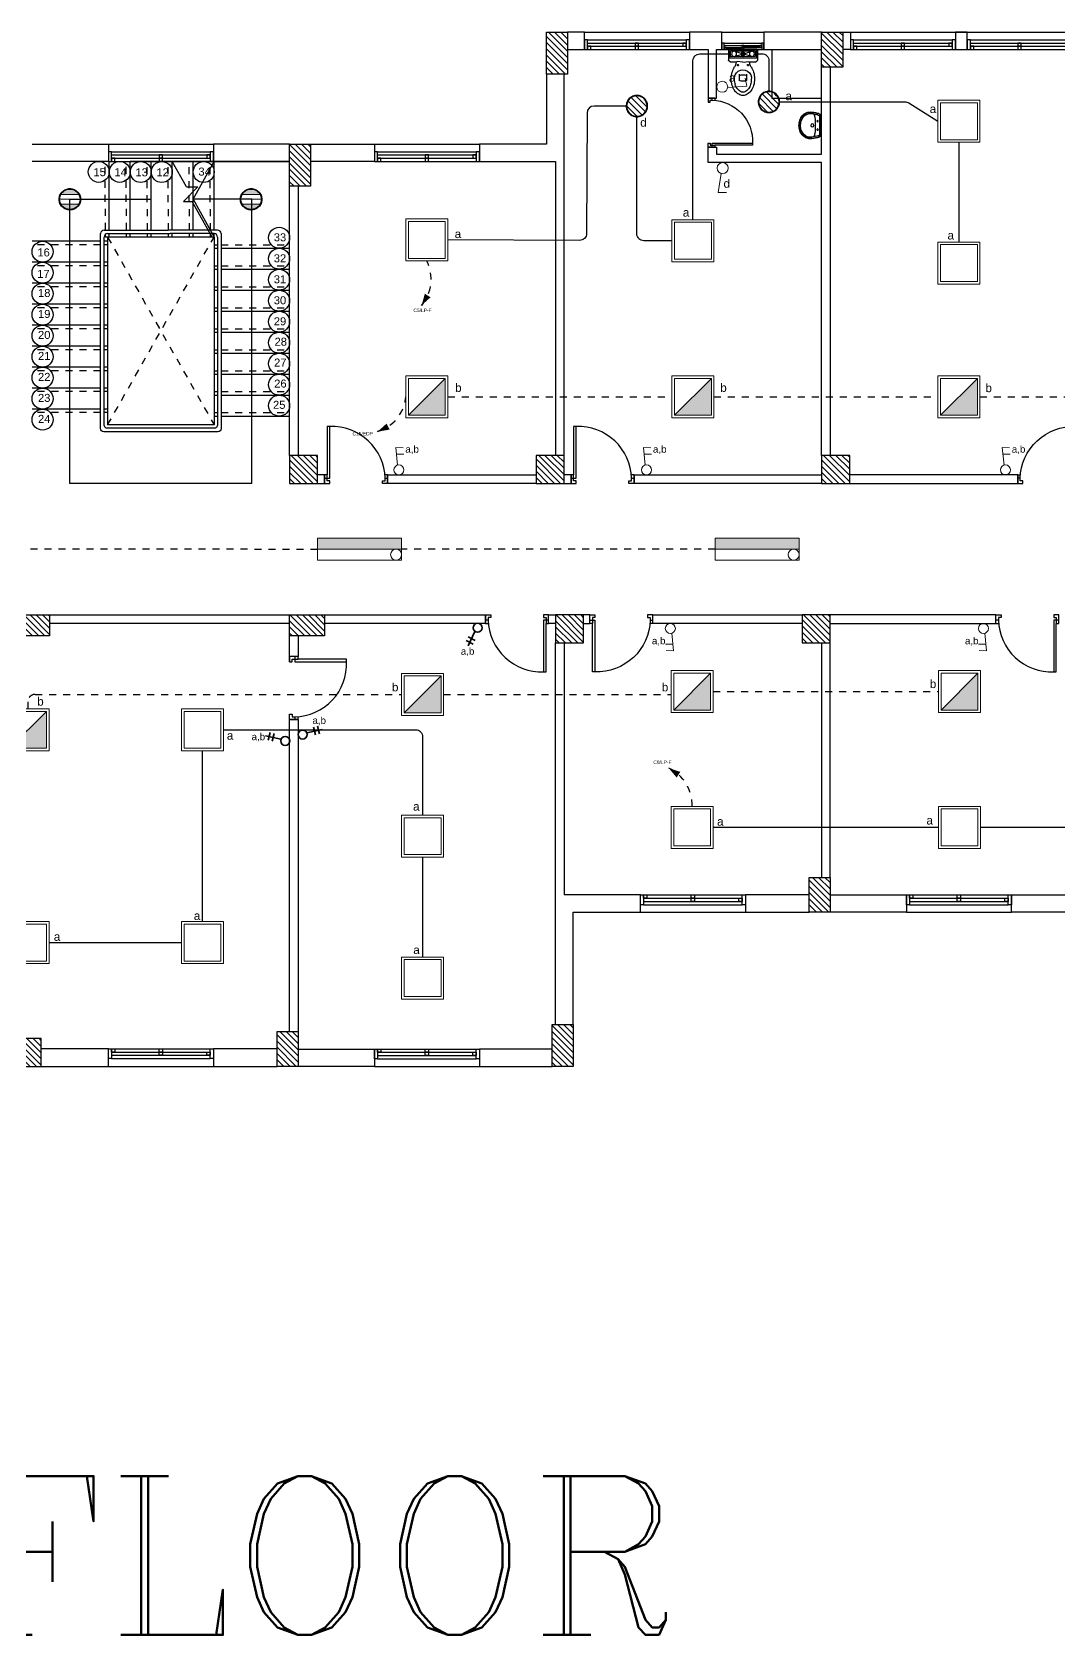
# Model space of a CAD drawing. Header units: metres. Extents: x -15180 to 61, y 475 to 24106.
# Drawn here: x 29 to 43.67, y 474.58 to 497.49 of the extents above; entities that cross this region are included whole.
import ezdxf

# ---------------------------------------------------------------- set-up
doc = ezdxf.new("R2010")
doc.units = ezdxf.units.M
doc.header["$MEASUREMENT"] = 0
for name, pattern in [('$0$DASHED2', [0.375, 0.25, -0.125]), ('A-1ST-STR$0$HIDDEN2', [0.1875, 0.125, -0.0625]), ('A-Typ-STR$0$HIDDEN2', [0.1875, 0.125, -0.0625]), ('ACAD_ISO02W100', [15, 12, -3]), ('DASHED', [0.75, 0.5, -0.25]), ('DASHED2', [0.375, 0.25, -0.125]), ('HIDDEN', [0.375, 0.25, -0.125])]:
    doc.linetypes.add(name, pattern=pattern)
doc.layers.get('0').update_dxf_attribs({"color": 8})
for name, color, linetype, lineweight in [('.', 7, 'Continuous', 9), ('E-TEXT-I', 4, 'Continuous', 30), ('lighting linea', 3, 'DASHED2', 0), ('Lighting W', 2, 'Continuous', 30), ('luminairs', 3, 'Continuous', 9), ('switches', 4, 'Continuous', 9)]:
    doc.layers.add(name, color=color, linetype=linetype, lineweight=lineweight)
for name, color, linetype in [('A-1ST-STR$0$A-ANNO-SYMB', 111, 'Continuous'), ('A-1ST-STR$0$A-FLOR', 111, 'Continuous'), ('A-1ST-STR$0$A-FLOR-OVHD', 120, 'A-1ST-STR$0$HIDDEN2'), ('A-1ST-STR$0$A-FLOR-RISR', 242, 'A-1ST-STR$0$HIDDEN2'), ('A-1ST-STR$0$A-FLOR-STHR', 171, 'Continuous'), ('A-1st-TOI$0$A-FLOR-PFIX', 140, 'Continuous'), ('A-1st-WALL$0$A-DOOR', 151, 'Continuous'), ('A-1st-WALL$0$A-GLAZ', 121, 'Continuous'), ('A-1st-WALL$0$A-WALL', 254, 'Continuous'), ('A-1st-WALL$0$A-WALL-ELEV', 31, 'Continuous'), ('A-COL-FNL$0$A-COLS-CONC', 6, 'Continuous'), ('A-COL-FNL$0$A-HTCH', 80, 'Continuous'), ('A-HTCH', 80, 'Continuous'), ('A-Typ-STR$0$A-ANNO-SYMB', 111, 'Continuous'), ('A-Typ-STR$0$A-FLOR', 111, 'Continuous'), ('A-Typ-STR$0$A-FLOR-OVHD', 120, 'A-Typ-STR$0$HIDDEN2'), ('A-Typ-STR$0$A-FLOR-RISR', 242, 'A-Typ-STR$0$HIDDEN2'), ('A-Typ-STR$0$A-FLOR-STHR', 171, 'Continuous'), ('E-LEADER', 30, 'Continuous'), ('elec AC-EQUIPMENT_(Existing)', 3, 'Continuous'), ('Layer1', 24, 'ACAD_ISO02W100')]:
    doc.layers.add(name, color=color, linetype=linetype)
doc.styles.add('A-1ST-STR$0$Standard', font='arial.ttf')
doc.styles.add('A-Typ-STR$0$Standard', font='arial.ttf')
doc.styles.add('ROMANC', font='romanc.shx', dxfattribs={"height": 3})
doc.styles.get("Standard").update_dxf_attribs({"font": 'arial.ttf'})

# ---------------------------------------------------------------- blocks, each defined once
blk = doc.blocks.new('A-1st-TOI$0$105')
at = {"layer": 'A-1st-TOI$0$A-FLOR-PFIX'}
for p, q in [((-1.7, 1526.3), (39.7, 1526.3)), ((37.8, 1523.3), (0.2, 1523.3)), ((7.8, 1514.6), (3.2, 1514.2)), ((19, 1514.6), (7.8, 1514.6)), ((30.2, 1514.6), (19, 1514.6)), ((34.8, 1514.2), (30.2, 1514.6))]:
    blk.add_line(p, q, dxfattribs=at)
at = {"layer": 'A-1st-TOI$0$A-FLOR-PFIX', "color": 8}
blk.add_line((39.3, 1525.7), (-1.3, 1525.7), dxfattribs=at)
at = {"layer": 'A-1st-TOI$0$A-FLOR-PFIX'}
for centre in [(10.9, 1519.6), (27.1, 1519.6)]:
    blk.add_circle(centre, 1.21, dxfattribs=at)
at = {"layer": 'A-1st-TOI$0$A-FLOR-PFIX', "color": 8}
blk.add_circle((19, 1509.5), 3.04, dxfattribs=at)
at = {"layer": 'A-1st-TOI$0$A-FLOR-PFIX'}
for centre, radius, start, end in [((42.7, 1505), 49.4, 163.4828, 180), ((31.1, 1508.5), 37.3, 151.4654, 163.4828), ((42.7, 1505), 46.4, 163.4828, 180), ((2.8, 1505.4), 8.46, 110.3115, 135.1981), ((31.1, 1508.5), 34.2, 154.4467, 163.4828), ((5.8, 1497.3), 17.1, 98.7165, 110.3115), ((32.2, 1497.3), 17.1, 69.6885, 81.2835), ((7, 1508.5), 34.2, 16.5172, 25.5533), ((35.2, 1505.4), 8.46, 44.8019, 69.6885), ((7, 1508.5), 37.3, 16.5172, 28.5346), ((-4.7, 1505), 46.4, 0, 16.5172), ((-4.7, 1505), 49.4, 0, 16.5172), ((11, 1505), 17.7, 180, 206.7277), ((14.9, 1507), 22, 206.7277, 230.5599), ((11, 1505), 14.7, 180, 206.7277), ((14.9, 1507), 19, 206.7277, 230.5599), ((17.4, 1510), 26, 230.5599, 251.1848), ((17.4, 1510), 22.9, 230.5599, 251.1848), ((19, 1514.8), 31, 251.1848, 270), ((19, 1514.8), 28, 251.1848, 270), ((19, 1514.8), 28, 270, 288.8152), ((19, 1514.8), 31, 270, 288.8152), ((20.6, 1510), 22.9, 288.8152, 309.4401), ((20.6, 1510), 26, 288.8152, 309.4401), ((23.1, 1507), 19, 309.4401, 333.2723), ((23.1, 1507), 22, 309.4401, 333.2723), ((27, 1505), 14.7, 333.2723, 360), ((27, 1505), 17.7, 333.2723, 0)]:
    blk.add_arc(centre, radius, start, end, dxfattribs=at)
at = {"layer": 'A-1st-TOI$0$A-FLOR-PFIX', "color": 8}
for centre, radius, start, end in [((42.7, 1505), 48.8, 163.4828, 180), ((31.1, 1508.5), 36.6, 152.0283, 163.4828), ((7, 1508.5), 36.6, 16.5172, 27.9717), ((-4.7, 1505), 48.8, 0, 16.5172), ((11, 1505), 17.1, 180, 206.7277), ((14.9, 1507), 21.4, 206.7277, 230.5599), ((17.4, 1510), 25.4, 230.5599, 251.1848), ((19, 1514.8), 30.4, 251.1848, 270), ((19, 1514.8), 30.4, 270, 288.8152), ((20.6, 1510), 25.4, 288.8152, 309.4401), ((23.1, 1507), 21.4, 309.4401, 333.2723), ((27, 1505), 17.1, 333.2723, 360)]:
    blk.add_arc(centre, radius, start, end, dxfattribs=at)
blk = doc.blocks.new('A-1st-TOI$0$TOILET')
at = {"layer": 'A-1st-TOI$0$A-FLOR-PFIX'}
for p, q in [((-206, 79), (-206, -69)), ((201, 83), (-201, 83)), ((206, 79), (206, -69)), ((-176, -95), (-202, -77)), ((-93, -97), (-170, -97)), ((-87, -90), (-90, -95)), ((0, -97), (-83, -88)), ((0, -97), (83, -88)), ((86, -90), (88, -95)), ((170, -97), (92, -97)), ((176, -95), (202, -77))]:
    blk.add_line(p, q, dxfattribs=at)
at = {"layer": 'A-1st-TOI$0$A-FLOR-PFIX', "color": 8}
for p, q in [((-57, -139), (-86, -139)), ((-72, -125), (-72, -154)), ((87, -139), (58, -139)), ((72, -124), (72, -154)), ((-53, -269), (-53, -354)), ((53, -269), (53, -354))]:
    blk.add_line(p, q, dxfattribs=at)
at = {"layer": 'A-1st-TOI$0$A-FLOR-PFIX', "extrusion": (0, 0, -1)}
for centre, major_axis, start_param, end_param in [((-201, 79), (3.27, -3.27), 2.356194, 3.926991), ((201, 79), (3.27, 3.27), 5.497787, 7.068583), ((-196, -69), (6.53, 6.53), 2.976444, 3.926991), ((-170, -88), (6.53, 6.53), 2.356194, 2.976444), ((88, -310), (177, 177), 4.208831, 4.530769), ((0, -329), (85.8, 85.8), 3.768292, 7.227283), ((-243, -96), (102, -102), -0.779719, -0.263382), ((-93, -93), (2.61, 2.61), 1.293407, 2.356194), ((-83, -92), (2.61, -2.61), 2.864203, 4.034681), ((83, -92), (2.61, -2.61), 3.819301, 5.127948), ((92, -93), (2.61, -2.61), 0.785398, 1.986355), ((243, -96), (102, 102), 3.404975, 3.921312), ((-88, -310), (177, -177), -1.389176, -1.067238), ((170, -88), (6.53, -6.53), 0.165149, 0.785398), ((196, -69), (6.53, -6.53), -0.785398, 0.165149), ((173, -335), (240, -240), 2.356194, 2.638034), ((173, -335), (240, 240), 3.645151, 3.926991), ((88, -360), (177, 177), 3.316917, 3.645151), ((173, -335), (207, -207), 2.074355, 2.310238), ((88, -360), (145, 145), 3.316917, 3.645151), ((-88, -360), (145, -145), -0.503558, -0.175324), ((-173, -335), (207, 207), 0.831354, 1.067238), ((-88, -360), (177, -177), -0.503558, -0.175324), ((-173, -335), (240, -240), -1.067238, -0.785398), ((-173, -335), (240, 240), 0.785398, 1.067238), ((34, -397), (131, -131), 1.320326, 1.74612), ((34, -397), (98.1, 98.1), 2.891122, 3.316917), ((0, -455), (83.6, -83.6), 0.785398, 1.320326), ((0, -455), (50.9, -50.9), 0.785398, 1.320326), ((0, -455), (50.9, 50.9), 1.821267, 2.356194), ((0, -455), (83.6, 83.6), 1.821267, 2.356194), ((-34, -397), (98.1, -98.1), -0.175324, 0.250471), ((-34, -397), (131, 131), 1.395472, 1.821267)]:
    blk.add_ellipse(centre, major_axis=major_axis, ratio=1, start_param=start_param, end_param=end_param, dxfattribs=at)
at = {"layer": 'A-1st-TOI$0$A-FLOR-PFIX', "color": 8, "extrusion": (0, 0, -1)}
for centre, major_axis, start_param, end_param in [((0, 0), (13.1, -13.1), 0.785398, 3.926991), ((0, 0), (13.1, -13.1), 3.926991, 7.068583), ((-72, -139), (5.72, 5.72), 3.926991, 7.068583), ((-72, -139), (5.72, 5.72), 0.785398, 3.926991), ((72, -139), (5.72, 5.72), 3.926991, 7.068583), ((72, -139), (5.72, 5.72), 0.785398, 3.926991), ((0, -435), (111, 111), 5.153406, 5.842169), ((-49, -354), (2.61, 2.61), 2.846054, 3.926991), ((0, -261), (76.9, -76.9), 0.295539, 1.275258), ((49, -354), (2.61, -2.61), -0.785398, 0.295539)]:
    blk.add_ellipse(centre, major_axis=major_axis, ratio=1, start_param=start_param, end_param=end_param, dxfattribs=at)
blk = doc.blocks.new('A-1st-TOI')
at = {"layer": 'A-1st-TOI$0$A-FLOR-PFIX'}
blk.add_lwpolyline([(38857, 14165), (38157, 14165), (38157, 14865), (38813, 14865), (38857, 14865), (38857, 14615)], close=True, dxfattribs=at)
blk.add_blockref('A-1st-TOI$0$TOILET', (37741, 14783), dxfattribs=at)
at = {"layer": 'A-1st-TOI$0$A-FLOR-PFIX', "xscale": -7.444918917468441, "yscale": 7.444918917468441, "zscale": 7.444918917468441, "rotation": 270}
blk.add_blockref('A-1st-TOI$0$105', (27495, 13641), dxfattribs=at)
blk = doc.blocks.new('A-1st-WALL$0$DOO1')
at = {"layer": 'A-1st-WALL$0$A-DOOR'}
for q in [(-74, -74), (-34, -120)]:
    blk.add_line((-74, -120), q, dxfattribs=at)
blk.add_lwpolyline([(-37, -74), (-74, -74), (-74, 0), (0, 0), (0, -37), (-37, -37), (-37, -74, 0.418149), (752, -814)], format="xyb", dxfattribs=at)
blk.add_lwpolyline([(826, -74), (752, -74), (752, -814), (789, -814), (789, -120), (826, -120), (826, 0), (752, 0), (752, -37), (789, -37), (789, -120)], dxfattribs=at)
blk = doc.blocks.new('A-1st-WALL$0$Win 1600')
for p, q in [((-750, 150), (750, 150)), ((-750, 100), (750, 100)), ((-750, 50), (750, 50)), ((-750, 0), (750, 0))]:
    blk.add_line(p, q)
for points in [[(-800, 0), (-750, 0), (-750, 150), (-800, 150)], [(-750, 0), (-700, 0), (-700, 50), (-750, 50)], [(-25, 50), (25, 50), (25, 100), (-25, 100)], [(-25, 0), (25, 0), (25, 50), (-25, 50)], [(700, 50), (750, 50), (750, 100), (700, 100)], [(750, 0), (800, 0), (800, 150), (750, 150)]]:
    blk.add_lwpolyline(points, close=True)
blk = doc.blocks.new('A-1st-WALL$0$Win 1000')
for p, q in [((-450, 150), (450, 150)), ((-450, 100), (450, 100)), ((-450, 50), (450, 50)), ((-450, 0), (450, 0)), ((-25, 25), (-400, 25)), ((25, 75), (400, 75))]:
    blk.add_line(p, q)
for points in [[(-500, 0), (-450, 0), (-450, 150), (-500, 150)], [(-450, 0), (-400, 0), (-400, 50), (-450, 50)], [(-25, 50), (25, 50), (25, 100), (-25, 100)], [(-25, 0), (25, 0), (25, 50), (-25, 50)], [(400, 50), (450, 50), (450, 100), (400, 100)], [(450, 0), (500, 0), (500, 150), (450, 150)]]:
    blk.add_lwpolyline(points, close=True)
blk = doc.blocks.new('A-1st-WALL')
at = {"layer": 'A-1st-WALL$0$A-WALL'}
for p, q in [((35476, 15116), (35236, 15116)), ((35476, 14866), (35476, 15116)), ((37441, 15116), (36976, 15116)), ((36976, 15116), (36976, 14866)), ((37441, 14866), (37441, 15116)), ((38866, 15116), (38041, 15116)), ((38041, 15116), (38041, 14866)), ((39166, 15116), (39276, 15116)), ((39276, 15116), (39276, 14866)), ((40776, 15116), (40944, 15116)), ((40944, 15116), (40776, 15116)), ((40776, 15116), (40776, 14866)), ((40944, 14866), (40944, 15116)), ((35236, 14866), (35476, 14866)), ((36976, 14866), (37246, 14866)), ((37246, 14866), (37246, 14170)), ((37366, 14170), (37366, 14866)), ((37366, 14866), (37441, 14866)), ((38041, 14866), (38866, 14866)), ((39276, 14866), (39166, 14866)), ((40776, 14866), (40944, 14866)), ((34936, 14516), (34936, 13516)), ((35186, 9066), (35186, 14516)), ((38866, 13370), (38866, 14620)), ((38986, 14616), (38986, 9066)), ((37246, 14170), (37366, 14170)), ((27586, 13516), (28676, 13516)), ((28676, 13516), (28676, 13266)), ((31266, 13516), (30176, 13516)), ((30176, 13516), (30176, 13266)), ((31566, 13516), (32476, 13516)), ((32476, 13516), (32476, 13266)), ((33976, 13516), (33976, 13266)), ((34936, 13516), (33976, 13516)), ((37246, 13250), (37246, 13470)), ((37246, 13470), (37366, 13470)), ((37366, 13470), (37366, 13370)), ((37366, 13370), (38866, 13370)), ((28676, 13266), (27586, 13266)), ((30176, 13266), (31266, 13266)), ((32476, 13266), (31566, 13266)), ((33976, 13266), (35066, 13266)), ((35066, 13266), (35066, 9066)), ((38866, 13250), (37246, 13250)), ((38866, 9066), (38866, 13250)), ((31266, 9066), (31266, 12916)), ((31386, 12916), (31386, 9066)), ((31766, 8786), (31666, 8786)), ((31766, 8666), (31766, 8786)), ((32666, 8786), (34786, 8786)), ((32666, 8666), (32666, 8786)), ((35286, 8786), (35186, 8786)), ((35286, 8666), (35286, 8786)), ((36186, 8666), (36186, 8786)), ((36186, 8786), (38866, 8786)), ((41666, 8786), (39266, 8786)), ((41666, 8666), (41666, 8786)), ((31666, 8666), (31766, 8666)), ((34786, 8666), (32666, 8666)), ((35186, 8666), (35286, 8666)), ((38866, 8666), (36186, 8666)), ((39266, 8666), (41666, 8666)), ((27836, 6786), (31266, 6786)), ((31266, 6666), (27836, 6666)), ((31766, 6786), (34066, 6786)), ((34066, 6666), (31766, 6666)), ((34066, 6786), (34066, 6666)), ((34966, 6786), (35066, 6786)), ((34966, 6666), (34966, 6786)), ((35066, 6666), (34966, 6666)), ((35553, 6786), (35466, 6786)), ((35466, 6666), (35553, 6666)), ((35553, 6666), (35553, 6786)), ((36453, 6786), (38586, 6786)), ((36453, 6666), (36453, 6786)), ((38586, 6666), (36453, 6666)), ((41355, 6786), (38986, 6786)), ((38986, 6666), (41355, 6666)), ((41355, 6666), (41355, 6786)), ((31266, 6118), (31266, 6486)), ((31386, 6486), (31386, 6192)), ((31386, 6192), (31266, 6192)), ((35066, 932), (35066, 6386)), ((35186, 6386), (35186, 2786)), ((38866, 6386), (38866, 3036)), ((38986, 3036), (38986, 6386)), ((31266, 832), (31266, 5292)), ((31266, 5292), (31386, 5292)), ((31386, 5292), (31386, 832)), ((36276, 2786), (35186, 2786)), ((36276, 2536), (36276, 2786)), ((38686, 2786), (37776, 2786)), ((37776, 2786), (37776, 2536)), ((38986, 2786), (40076, 2786)), ((40076, 2786), (40076, 2536)), ((41576, 2536), (41576, 2786)), ((41576, 2786), (42486, 2786)), ((35316, 2536), (36276, 2536)), ((35316, 932), (35316, 2536)), ((37776, 2536), (38686, 2536)), ((40076, 2536), (38986, 2536)), ((42486, 2536), (41576, 2536)), ((28676, 586), (27716, 586)), ((28676, 333), (28676, 586)), ((31086, 586), (30176, 586)), ((30176, 586), (30176, 333)), ((31386, 582), (32476, 582)), ((32476, 582), (32476, 332)), ((35016, 582), (33976, 582)), ((33976, 582), (33976, 332)), ((27716, 333), (28676, 333)), ((30176, 333), (31086, 333)), ((32476, 332), (31386, 332)), ((33976, 332), (35016, 332))]:
    blk.add_line(p, q, dxfattribs=at)
at = {"layer": 'A-1st-WALL$0$A-WALL-ELEV'}
for p, q in [((35476, 15116), (36976, 15116)), ((37441, 15116), (38041, 15116)), ((39276, 15116), (40776, 15116)), ((40944, 15116), (42444, 15116)), ((28676, 13516), (30176, 13516)), ((32476, 13516), (33976, 13516)), ((36276, 2536), (37776, 2536)), ((40076, 2536), (41576, 2536)), ((28676, 333), (30176, 333)), ((32476, 332), (33976, 332))]:
    blk.add_line(p, q, dxfattribs=at)
at = {"layer": 'A-1st-WALL$0$A-DOOR', "xscale": -0.7780309869113328, "yscale": 0.7780309869113328, "zscale": 0.7780309869113328, "rotation": 90.00000000786747}
blk.add_blockref('A-1st-WALL$0$DOO1', (37246, 14113), dxfattribs=at)
at = {"layer": 'A-1st-WALL$0$A-DOOR'}
for p, rotation in [((32592, 8666), 179.9999999921326), ((36112, 8666), 179.9999999921326), ((31266, 5366), 90)]:
    blk.add_blockref('A-1st-WALL$0$DOO1', p, dxfattribs=dict(at, rotation=rotation))
at = {"layer": 'A-1st-WALL$0$A-DOOR', "xscale": -1, "rotation": 180}
blk.add_blockref('A-1st-WALL$0$DOO1', (41740, 8666), dxfattribs=at)
at = {"layer": 'A-1st-WALL$0$A-DOOR'}
for p in [(34140, 6786), (41429, 6786)]:
    blk.add_blockref('A-1st-WALL$0$DOO1', p, dxfattribs=at)
at = {"layer": 'A-1st-WALL$0$A-DOOR', "xscale": -1}
blk.add_blockref('A-1st-WALL$0$DOO1', (36379, 6786), dxfattribs=at)
at = {"layer": 'A-1st-WALL$0$A-GLAZ'}
for name, p, xscale, yscale, zscale in [('A-1st-WALL$0$Win 1600', (36226, 14866), 0.9374999999999997, 0.9374999999999997, 0.9374999999999997), ('A-1st-WALL$0$Win 1000', (37741, 14866), 0.5999999999097964, 0.5999999999097964, 0.5999999999097964), ('A-1st-WALL$0$Win 1600', (40026, 14866), 0.9374999999999997, 0.9374999999999997, 0.9374999999999997), ('A-1st-WALL$0$Win 1600', (41694, 14866), 0.9374999999999997, 0.9374999999999997, 0.9374999999999997), ('A-1st-WALL$0$Win 1600', (29426, 13266), 0.9374999999999997, 0.9374999999999997, 0.9374999999999997), ('A-1st-WALL$0$Win 1600', (33226, 13266), 0.9374999999999997, 0.9374999999999997, 0.9374999999999997)]:
    blk.add_blockref(name, p, dxfattribs=dict(at, xscale=xscale, yscale=yscale, zscale=zscale))
at = {"layer": 'A-1st-WALL$0$A-GLAZ', "xscale": -0.9374999999999997, "yscale": 0.9374999999999997, "zscale": 0.9374999999999997, "rotation": 180}
for p in [(37026, 2786), (40826, 2786), (29426, 586), (33226, 582)]:
    blk.add_blockref('A-1st-WALL$0$Win 1600', p, dxfattribs=at)
blk = doc.blocks.new('A-Typ-STR')
at = {"layer": 'A-Typ-STR$0$A-ANNO-SYMB'}
for centre in [(28539, 13118), (28839, 13117), (29139, 13116), (29439, 13116), (30038, 13116), (31116, 12177), (27736, 11977), (31116, 11877), (27736, 11677), (31116, 11577), (27736, 11377), (27736, 11077), (31116, 11277), (31116, 10977), (27736, 10777), (31116, 10677), (27736, 10477), (27736, 10177), (31116, 10377), (31116, 10077), (27736, 9877), (31116, 9777), (27736, 9577)]:
    blk.add_circle(centre, 150, dxfattribs=at)
at = {"layer": 'A-Typ-STR$0$A-FLOR'}
for p, q in [((28686, 12288), (28689, 13268)), ((28986, 12288), (28989, 13268)), ((31266, 13266), (28986, 13266)), ((29286, 12286), (29289, 13266)), ((29586, 12286), (29589, 13266)), ((29791, 12903), (29589, 13266)), ((29886, 12726), (30186, 13266)), ((29886, 12286), (29889, 13266)), ((30186, 12286), (30189, 13266)), ((31266, 9577), (31266, 13266)), ((29955, 12903), (29750, 12697)), ((29791, 12903), (29955, 12903)), ((28126, 8666), (28126, 12726)), ((28126, 12726), (29286, 12726)), ((29750, 12697), (29874, 12697)), ((30158, 12186), (29874, 12697)), ((30726, 12726), (29887, 12729)), ((29887, 12726), (30186, 12186)), ((30726, 8666), (30726, 12726)), ((30186, 12186), (28666, 12186)), ((28666, 12186), (28666, 9504)), ((28686, 12188), (28686, 12238)), ((28986, 12188), (28986, 12238)), ((29286, 12186), (29286, 12236)), ((29586, 12186), (29586, 12236)), ((29886, 12186), (29886, 12236)), ((30186, 12186), (30186, 12236)), ((30186, 12186), (30186, 9504)), ((28566, 12127), (27586, 12127)), ((28666, 12127), (28616, 12127)), ((30186, 12027), (30236, 12027)), ((30286, 12027), (31266, 12027)), ((28566, 11827), (27586, 11827)), ((28666, 11827), (28616, 11827)), ((30186, 11727), (30236, 11727)), ((30286, 11727), (31266, 11727)), ((28566, 11527), (27586, 11527)), ((28666, 11527), (28616, 11527)), ((28566, 11227), (27586, 11227)), ((28666, 11227), (28616, 11227)), ((30186, 11427), (30236, 11427)), ((30286, 11427), (31266, 11427)), ((30186, 11127), (30236, 11127)), ((30286, 11127), (31266, 11127)), ((28566, 10927), (27586, 10927)), ((28666, 10927), (28616, 10927)), ((30186, 10827), (30236, 10827)), ((30286, 10827), (31266, 10827)), ((28566, 10627), (27586, 10627)), ((28666, 10627), (28616, 10627)), ((28566, 10327), (27586, 10327)), ((28666, 10327), (28616, 10327)), ((30186, 10527), (30236, 10527)), ((30286, 10527), (31266, 10527)), ((30186, 10227), (30236, 10227)), ((30286, 10227), (31266, 10227)), ((28566, 10027), (27586, 10027)), ((28666, 10027), (28616, 10027)), ((30186, 9927), (30236, 9927)), ((30286, 9927), (31266, 9927)), ((28566, 9727), (27586, 9727)), ((28666, 9727), (28616, 9727)), ((28666, 9754), (28666, 9677)), ((30186, 9754), (30186, 9627)), ((30186, 9627), (30236, 9627)), ((30286, 9627), (31266, 9627)), ((30186, 9504), (28666, 9504)), ((30726, 8666), (28126, 8666))]:
    blk.add_line(p, q, dxfattribs=at)
at = {"layer": 'A-Typ-STR$0$A-FLOR-OVHD'}
for p, q in [((28666, 9504), (30186, 12186)), ((28666, 12186), (30186, 9504))]:
    blk.add_line(p, q, dxfattribs=at)
at = {"layer": 'A-Typ-STR$0$A-FLOR-RISR'}
for p, q in [((28635, 12288), (28629, 13264)), ((28935, 12288), (28929, 13264)), ((29235, 12286), (29229, 13262)), ((29535, 12286), (29529, 13262)), ((29835, 12286), (29829, 13262)), ((30135, 12286), (30129, 13262)), ((28636, 12186), (28636, 12226)), ((28666, 12186), (28636, 12186)), ((28936, 12188), (28936, 12238)), ((29236, 12186), (29236, 12236)), ((29536, 12186), (29536, 12236)), ((29836, 12186), (29836, 12236)), ((30136, 12186), (30136, 12236)), ((28566, 12077), (27586, 12077)), ((28666, 12077), (28616, 12077)), ((30186, 12077), (30236, 12077)), ((30286, 12077), (31266, 12077)), ((28566, 11777), (27586, 11777)), ((28666, 11777), (28616, 11777)), ((30186, 11777), (30236, 11777)), ((30286, 11777), (31266, 11777)), ((28566, 11477), (27586, 11477)), ((28666, 11477), (28616, 11477)), ((30186, 11477), (30236, 11477)), ((30286, 11477), (31266, 11477)), ((28566, 11177), (27586, 11177)), ((28666, 11177), (28616, 11177)), ((30186, 11177), (30236, 11177)), ((30286, 11177), (31266, 11177)), ((28566, 10877), (27586, 10877)), ((28666, 10877), (28616, 10877)), ((30186, 10877), (30236, 10877)), ((30286, 10877), (31266, 10877)), ((28566, 10577), (27586, 10577)), ((28666, 10577), (28616, 10577)), ((30186, 10577), (30236, 10577)), ((30286, 10577), (31266, 10577)), ((28566, 10277), (27586, 10277)), ((28666, 10277), (28616, 10277)), ((30186, 10277), (30236, 10277)), ((30286, 10277), (31266, 10277)), ((28566, 9977), (27586, 9977)), ((28666, 9977), (28616, 9977)), ((30186, 9977), (30236, 9977)), ((30286, 9977), (31266, 9977)), ((28566, 9677), (27586, 9677)), ((28666, 9677), (28616, 9677)), ((30186, 9677), (30236, 9677)), ((30286, 9677), (31266, 9677))]:
    blk.add_line(p, q, dxfattribs=at)
at = {"layer": 'A-Typ-STR$0$A-FLOR-STHR'}
for p, q in [((28616, 12286), (29530, 12286)), ((28666, 12236), (29558, 12236)), ((30236, 12286), (29530, 12286)), ((30186, 12236), (29558, 12236))]:
    blk.add_line(p, q, dxfattribs=at)
for points in [[(30286, 12236), (30286, 9449, -0.414214), (30241, 9404), (28611, 9404, -0.414214), (28566, 9449), (28566, 12236)], [(30236, 12186), (30236, 9499, -0.414214), (30191, 9454), (28661, 9454, -0.414214), (28616, 9499), (28616, 12186)]]:
    blk.add_lwpolyline(points, format="xyb", dxfattribs=at)
for centre, start, end in [((28616, 12236), 90, 180), ((28666, 12186), 90, 180), ((30186, 12186), 0, 90), ((30236, 12236), 0, 90)]:
    blk.add_arc(centre, 50, start, end, dxfattribs=at)
at = {"layer": 'A-Typ-STR$0$A-FLOR-STHR', "char_height": 114.3, "attachment_point": 1, "style": 'A-Typ-STR$0$Standard'}
for s, width, insert in [('15', 228.94, (28462, 13171)), ('14', 228.94, (28762, 13171)), ('13', 228.94, (29062, 13169)), ('12', 228.94, (29362, 13169)), ('34', 73292.73, (29962, 13179)), ('33', 73292.73, (31039, 12240)), ('16', 73292.73, (27662, 12024)), ('32', 73292.73, (31039, 11940)), ('17', 73292.73, (27660, 11718)), ('31', 73292.73, (31039, 11640)), ('18', 73292.73, (27671, 11445)), ('30', 73292.73, (31039, 11340)), ('19', 73292.73, (27671, 11145)), ('29', 73292.73, (31039, 11040)), ('20', 73292.73, (27671, 10845)), ('21', 73292.73, (27671, 10545)), ('28', 73292.73, (31050, 10748)), ('27', 73292.73, (31043, 10450)), ('22', 73292.73, (27671, 10245)), ('26', 73292.73, (31045, 10150)), ('23', 73292.73, (27671, 9945)), ('24', 73292.73, (27671, 9645)), ('25', 73292.73, (31028, 9846))]:
    blk.add_mtext_dynamic_manual_height_columns(s, width=width, gutter_width=572, heights=[0], dxfattribs=dict(at, insert=insert))
blk = doc.blocks.new('A-COL-FNL')
at = {"layer": 'A-COL-FNL$0$A-HTCH'}
h = blk.add_hatch(dxfattribs=at)
h.set_pattern_fill('ANSI31', color=256, scale=500, angle=90)
h.paths.add_polyline_path([(34936, 15116), (35236, 15116), (35236, 14516), (34936, 14516)])
h = blk.add_hatch(dxfattribs=at)
h.set_pattern_fill('ANSI31', color=256, scale=500, angle=90)
h.paths.add_polyline_path([(38866, 15116), (39166, 15116), (39166, 14616), (38866, 14616)])
h = blk.add_hatch(dxfattribs=at)
h.set_pattern_fill('ANSI31', color=256, scale=500, angle=90)
h.paths.add_polyline_path([(31266, 13516), (31566, 13516), (31566, 12916), (31266, 12916)])
h = blk.add_hatch(dxfattribs=at)
h.set_pattern_fill('ANSI31', color=256, scale=500, angle=90)
h.paths.add_polyline_path([(31666, 8666), (31666, 9066), (31266, 9066), (31266, 8666)])
h = blk.add_hatch(dxfattribs=at)
h.set_pattern_fill('ANSI31', color=256, scale=500, angle=90)
h.paths.add_polyline_path([(35186, 8666), (35186, 9066), (34786, 9066), (34786, 8666)])
h = blk.add_hatch(dxfattribs=at)
h.set_pattern_fill('ANSI31', color=256, scale=500, angle=90)
h.paths.add_polyline_path([(39266, 8666), (39266, 9066), (38866, 9066), (38866, 8666)])
h = blk.add_hatch(dxfattribs=at)
h.set_pattern_fill('ANSI31', color=256, scale=500, angle=90)
h.paths.add_polyline_path([(27336, 6486), (27336, 6786), (27836, 6786), (27836, 6486)])
h = blk.add_hatch(dxfattribs=at)
h.set_pattern_fill('ANSI31', color=256, scale=500, angle=90)
h.paths.add_polyline_path([(31266, 6486), (31266, 6786), (31766, 6786), (31766, 6486)])
h = blk.add_hatch(dxfattribs=at)
h.set_pattern_fill('ANSI31', color=256, scale=500, angle=90)
h.paths.add_polyline_path([(35466, 6386), (35466, 6786), (35066, 6786), (35066, 6386)])
h = blk.add_hatch(dxfattribs=at)
h.set_pattern_fill('ANSI31', color=256, scale=500, angle=90)
h.paths.add_polyline_path([(38986, 6386), (38986, 6786), (38586, 6786), (38586, 6386)])
h = blk.add_hatch(dxfattribs=at)
h.set_pattern_fill('ANSI31', color=256, scale=500, angle=90)
h.paths.add_polyline_path([(38686, 3036), (38986, 3036), (38986, 2536), (38686, 2536)])
h = blk.add_hatch(dxfattribs=at)
h.set_pattern_fill('ANSI31', color=256, scale=500, angle=90)
h.paths.add_polyline_path([(35016, 932), (35316, 932), (35316, 332), (35016, 332)])
h = blk.add_hatch(dxfattribs=at)
h.set_pattern_fill('ANSI31', color=256, scale=500, angle=90)
h.paths.add_polyline_path([(27716, 332), (27716, 732), (27316, 732), (27316, 332)])
h = blk.add_hatch(dxfattribs=at)
h.set_pattern_fill('ANSI31', color=256, scale=500, angle=90)
h.paths.add_polyline_path([(31086, 832), (31386, 832), (31386, 332), (31086, 332)])
at = {"layer": 'A-COL-FNL$0$A-COLS-CONC'}
for points in [[(34936, 15116), (35236, 15116), (35236, 14516), (34936, 14516)], [(38866, 15116), (39166, 15116), (39166, 14616), (38866, 14616)], [(31266, 13516), (31566, 13516), (31566, 12916), (31266, 12916)], [(31666, 8666), (31666, 9066), (31266, 9066), (31266, 8666)], [(35186, 8666), (35186, 9066), (34786, 9066), (34786, 8666)], [(39266, 8666), (39266, 9066), (38866, 9066), (38866, 8666)], [(27336, 6486), (27336, 6786), (27836, 6786), (27836, 6486)], [(31266, 6486), (31266, 6786), (31766, 6786), (31766, 6486)], [(35466, 6386), (35466, 6786), (35066, 6786), (35066, 6386)], [(38986, 6386), (38986, 6786), (38586, 6786), (38586, 6386)], [(38686, 3036), (38986, 3036), (38986, 2536), (38686, 2536)], [(35016, 932), (35316, 932), (35316, 332), (35016, 332)], [(27716, 332), (27716, 732), (27316, 732), (27316, 332)], [(31086, 832), (31386, 832), (31386, 332), (31086, 332)]]:
    blk.add_lwpolyline(points, close=True, dxfattribs=at)
blk = doc.blocks.new('A-1ST-STR')
at = {"layer": 'A-1ST-STR$0$A-ANNO-SYMB'}
for centre in [(28539, 13118), (28839, 13117), (29139, 13116), (29439, 13116), (30038, 13116), (31116, 12177), (27736, 11977), (31116, 11877), (27736, 11677), (31116, 11577), (27736, 11377), (27736, 11077), (31116, 11277), (31116, 10977), (27736, 10777), (31116, 10677), (27736, 10477), (27736, 10177), (31116, 10377), (31116, 10077), (27736, 9877), (31116, 9777), (27736, 9577)]:
    blk.add_circle(centre, 150, dxfattribs=at)
at = {"layer": 'A-1ST-STR$0$A-FLOR'}
for p, q in [((28686, 12288), (28689, 13268)), ((28986, 12288), (28989, 13268)), ((31266, 13266), (28986, 13266)), ((29286, 12286), (29289, 13266)), ((29586, 12286), (29589, 13266)), ((29791, 12903), (29589, 13266)), ((29886, 12726), (30186, 13266)), ((29886, 12286), (29889, 13266)), ((30186, 12286), (30189, 13266)), ((31266, 9577), (31266, 13266)), ((29955, 12903), (29750, 12697)), ((29791, 12903), (29955, 12903)), ((28126, 8666), (28126, 12726)), ((28126, 12726), (29286, 12726)), ((29750, 12697), (29874, 12697)), ((30158, 12186), (29874, 12697)), ((30726, 12726), (29887, 12729)), ((29887, 12726), (30186, 12186)), ((30726, 8666), (30726, 12726)), ((30186, 12186), (28666, 12186)), ((28666, 12186), (28666, 9504)), ((28686, 12188), (28686, 12238)), ((28986, 12188), (28986, 12238)), ((29286, 12186), (29286, 12236)), ((29586, 12186), (29586, 12236)), ((29886, 12186), (29886, 12236)), ((30186, 12186), (30186, 12236)), ((30186, 12186), (30186, 9504)), ((28566, 12127), (27586, 12127)), ((28666, 12127), (28616, 12127)), ((30186, 12027), (30236, 12027)), ((30286, 12027), (31266, 12027)), ((28566, 11827), (27586, 11827)), ((28666, 11827), (28616, 11827)), ((30186, 11727), (30236, 11727)), ((30286, 11727), (31266, 11727)), ((28566, 11527), (27586, 11527)), ((28666, 11527), (28616, 11527)), ((28566, 11227), (27586, 11227)), ((28666, 11227), (28616, 11227)), ((30186, 11427), (30236, 11427)), ((30286, 11427), (31266, 11427)), ((30186, 11127), (30236, 11127)), ((30286, 11127), (31266, 11127)), ((28566, 10927), (27586, 10927)), ((28666, 10927), (28616, 10927)), ((30186, 10827), (30236, 10827)), ((30286, 10827), (31266, 10827)), ((28566, 10627), (27586, 10627)), ((28666, 10627), (28616, 10627)), ((28566, 10327), (27586, 10327)), ((28666, 10327), (28616, 10327)), ((30186, 10527), (30236, 10527)), ((30286, 10527), (31266, 10527)), ((30186, 10227), (30236, 10227)), ((30286, 10227), (31266, 10227)), ((28566, 10027), (27586, 10027)), ((28666, 10027), (28616, 10027)), ((30186, 9927), (30236, 9927)), ((30286, 9927), (31266, 9927)), ((28566, 9727), (27586, 9727)), ((28666, 9727), (28616, 9727)), ((28666, 9754), (28666, 9677)), ((30186, 9754), (30186, 9627)), ((30186, 9627), (30236, 9627)), ((30286, 9627), (31266, 9627)), ((30186, 9504), (28666, 9504)), ((30726, 8666), (28126, 8666))]:
    blk.add_line(p, q, dxfattribs=at)
at = {"layer": 'A-1ST-STR$0$A-FLOR-OVHD'}
for p, q in [((28666, 9504), (30186, 12186)), ((28666, 12186), (30186, 9504))]:
    blk.add_line(p, q, dxfattribs=at)
at = {"layer": 'A-1ST-STR$0$A-FLOR-RISR'}
for p, q in [((28635, 12288), (28629, 13264)), ((28935, 12288), (28929, 13264)), ((29235, 12286), (29229, 13262)), ((29535, 12286), (29529, 13262)), ((29835, 12286), (29829, 13262)), ((30135, 12286), (30129, 13262)), ((28636, 12186), (28636, 12226)), ((28666, 12186), (28636, 12186)), ((28936, 12188), (28936, 12238)), ((29236, 12186), (29236, 12236)), ((29536, 12186), (29536, 12236)), ((29836, 12186), (29836, 12236)), ((30136, 12186), (30136, 12236)), ((28566, 12077), (27586, 12077)), ((28666, 12077), (28616, 12077)), ((30186, 12077), (30236, 12077)), ((30286, 12077), (31266, 12077)), ((28566, 11777), (27586, 11777)), ((28666, 11777), (28616, 11777)), ((30186, 11777), (30236, 11777)), ((30286, 11777), (31266, 11777)), ((28566, 11477), (27586, 11477)), ((28666, 11477), (28616, 11477)), ((30186, 11477), (30236, 11477)), ((30286, 11477), (31266, 11477)), ((28566, 11177), (27586, 11177)), ((28666, 11177), (28616, 11177)), ((30186, 11177), (30236, 11177)), ((30286, 11177), (31266, 11177)), ((28566, 10877), (27586, 10877)), ((28666, 10877), (28616, 10877)), ((30186, 10877), (30236, 10877)), ((30286, 10877), (31266, 10877)), ((28566, 10577), (27586, 10577)), ((28666, 10577), (28616, 10577)), ((30186, 10577), (30236, 10577)), ((30286, 10577), (31266, 10577)), ((28566, 10277), (27586, 10277)), ((28666, 10277), (28616, 10277)), ((30186, 10277), (30236, 10277)), ((30286, 10277), (31266, 10277)), ((28566, 9977), (27586, 9977)), ((28666, 9977), (28616, 9977)), ((30186, 9977), (30236, 9977)), ((30286, 9977), (31266, 9977)), ((28566, 9677), (27586, 9677)), ((28666, 9677), (28616, 9677)), ((30186, 9677), (30236, 9677)), ((30286, 9677), (31266, 9677))]:
    blk.add_line(p, q, dxfattribs=at)
at = {"layer": 'A-1ST-STR$0$A-FLOR-STHR'}
for p, q in [((28616, 12286), (29530, 12286)), ((28666, 12236), (29558, 12236)), ((30236, 12286), (29530, 12286)), ((30186, 12236), (29558, 12236))]:
    blk.add_line(p, q, dxfattribs=at)
for points in [[(30286, 12236), (30286, 9449, -0.414214), (30241, 9404), (28611, 9404, -0.414214), (28566, 9449), (28566, 12236)], [(30236, 12186), (30236, 9499, -0.414214), (30191, 9454), (28661, 9454, -0.414214), (28616, 9499), (28616, 12186)]]:
    blk.add_lwpolyline(points, format="xyb", dxfattribs=at)
for centre, start, end in [((28616, 12236), 90, 180), ((28666, 12186), 90, 180), ((30186, 12186), 0, 90), ((30236, 12236), 0, 90)]:
    blk.add_arc(centre, 50, start, end, dxfattribs=at)
at = {"layer": 'A-1ST-STR$0$A-FLOR-STHR', "char_height": 114.3, "attachment_point": 1, "style": 'A-1ST-STR$0$Standard'}
for s, width, insert in [('15', 228.94, (28462, 13171)), ('14', 228.94, (28762, 13171)), ('13', 228.94, (29062, 13169)), ('12', 228.94, (29362, 13169)), ('34', 73292.73, (29962, 13179)), ('33', 73292.73, (31039, 12240)), ('16', 73292.73, (27662, 12024)), ('32', 73292.73, (31039, 11940)), ('17', 73292.73, (27660, 11718)), ('31', 73292.73, (31039, 11640)), ('18', 73292.73, (27671, 11445)), ('30', 73292.73, (31039, 11340)), ('19', 73292.73, (27671, 11145)), ('29', 73292.73, (31039, 11040)), ('20', 73292.73, (27671, 10845)), ('21', 73292.73, (27671, 10545)), ('28', 73292.73, (31050, 10748)), ('27', 73292.73, (31043, 10450)), ('22', 73292.73, (27671, 10245)), ('26', 73292.73, (31045, 10150)), ('23', 73292.73, (27671, 9945)), ('24', 73292.73, (27671, 9645)), ('25', 73292.73, (31028, 9846))]:
    blk.add_mtext_dynamic_manual_height_columns(s, width=width, gutter_width=572, heights=[0], dxfattribs=dict(at, insert=insert))
blk = doc.blocks.new('60 x60')
at = {"layer": 'luminairs', "color": 3}
for points in [[(-0.6, -0.6), (0, -0.6), (0, 0), (-0.6, 0)], [(-0.563, -0.563), (-0.037, -0.563), (-0.037, -0.037), (-0.563, -0.037)]]:
    blk.add_lwpolyline(points, close=True, dxfattribs=at)
blk = doc.blocks.new('6w')
at = {"layer": 'A-HTCH', "ltscale": 0.5}
h = blk.add_hatch(dxfattribs=at)
h.set_pattern_fill('ANSI31', color=4, scale=0.2)
h.set_pattern_definition([(45, (26.984813, -391.67108), (-0.0176776695, 0.0176776695), [])])
h.paths.add_polyline_path([(0.0553, 0, 1), (-0.0553, 0, 1)])
at = {"layer": 'Layer1', "color": 6}
for radius in [0.059, 0.0582, 0.0573, 0.0565]:
    blk.add_circle((0, 0), radius, dxfattribs=at)
blk = doc.blocks.new('F2E')
at = {"layer": '.', "linetype": 'Continuous', "lineweight": 0, "ltscale": 0.4}
h = blk.add_hatch(color=3, dxfattribs=at)
h.dxf.hatch_style = 1
h.paths.add_polyline_path([(0.263, 0.263), (-0.263, -0.263), (0.263, -0.263)])
at = {"layer": 'luminairs', "linetype": 'Continuous', "lineweight": 0, "ltscale": 0.4}
blk.add_line((-0.263, -0.263), (0.263, 0.263), dxfattribs=at)
at = {"layer": 'luminairs', "color": 3}
for points in [[(0.3, 0.3), (-0.3, 0.3), (-0.3, -0.3), (0.3, -0.3)], [(0.263, 0.263), (-0.263, 0.263), (-0.263, -0.263), (0.263, -0.263)]]:
    blk.add_lwpolyline(points, close=True, dxfattribs=at)
blk = doc.blocks.new('F4E')
at = {"layer": '.', "linetype": 'Continuous', "lineweight": 0, "ltscale": 0.4}
h = blk.add_hatch(color=4, dxfattribs=at)
h.dxf.hatch_style = 1
h.paths.add_polyline_path([(-0.128, -0.07, 0.59348), (0.128, -0.07)])
h.paths.add_polyline_path([(-0.128, 0.07), (0.128, 0.07, 0.59348)])
at = {"layer": 'Layer1', "color": 6}
for radius in [0.153, 0.151, 0.148, 0.146]:
    blk.add_circle((0, 0), radius, dxfattribs=at)
at = {"layer": 'luminairs', "color": 4, "linetype": 'Continuous', "lineweight": 0, "ltscale": 0.4}
for points in [[(-0.146, 0), (0.146, 0)], [(-0.128, 0.07), (0.128, 0.07)], [(-0.128, -0.07), (0.128, -0.07)]]:
    blk.add_lwpolyline(points, dxfattribs=at)
blk = doc.blocks.new('F3E')
at = {"layer": '.', "linetype": 'Continuous', "lineweight": 0, "ltscale": 0.4}
h = blk.add_hatch(color=4, dxfattribs=at)
h.dxf.hatch_style = 1
h.paths.add_polyline_path([(-0.6, 0.156), (-0.6, 0), (0.51, 0, -0.070757), (0.532, 0), (0.6, 0), (0.6, 0.156)])
at = {"layer": 'luminairs', "color": 4}
blk.add_line((-0.6, 0), (0.6, 0), dxfattribs=at)
blk.add_lwpolyline([(0.6, -0.156), (-0.6, -0.156), (-0.6, 0.156), (0.6, 0.156), (0.6, -0.156)], dxfattribs=at)
blk.add_circle((0.521, -0.078), 0.0788, dxfattribs=at)
blk = doc.blocks.new('A$C48E663F1')
at = {"layer": 'switches', "color": 4, "linetype": 'Continuous', "ltscale": 0.02}
for p, q in [((0.092, 0.175), (0.006, 0.202)), ((0.035, 0.051), (0.125, 0.247)), ((0.125, 0.247), (0.039, 0.273))]:
    blk.add_line(p, q, dxfattribs=at)
blk.add_circle((0, 0), 0.0616, dxfattribs=at)
blk = doc.blocks.new('3')
at = {"layer": 'Layer1', "color": 4, "linetype": 'Continuous', "lineweight": 35, "ltscale": 0.02}
for p, q in [((-269.519, 47.114), (-269.354, 47.233)), ((-269.407, 47.131), (-269.465, 47.216)), ((-269.361, 47.162), (-269.42, 47.247))]:
    blk.add_line(p, q, dxfattribs=at)
blk.add_circle((-269.571, 47.087), 0.0583, dxfattribs=at)
blk = doc.blocks.new('s sw')
at = {"layer": 'switches', "color": 4, "linetype": 'Continuous', "ltscale": 0.02}
for p, q in [((0.042, 0.137), (0.152, 0.374)), ((0.152, 0.374), (0.047, 0.406))]:
    blk.add_line(p, q, dxfattribs=at)
blk.add_circle((0, 0.075), 0.0748, dxfattribs=at)
blk = doc.blocks.new('*X14')
at = {"color": 0}
for p, q in [((15.928, -9.36), (15.961, -9.326)), ((15.961, -9.393), (15.928, -9.361)), ((15.929, -9.368), (15.969, -9.327)), ((15.929, -9.35), (15.951, -9.328)), ((15.969, -9.393), (15.929, -9.353)), ((15.95, -9.391), (15.93, -9.371)), ((15.931, -9.374), (15.976, -9.33)), ((15.975, -9.39), (15.931, -9.346)), ((15.934, -9.38), (15.981, -9.333)), ((15.981, -9.387), (15.934, -9.34)), ((15.986, -9.383), (15.938, -9.336)), ((15.939, -9.385), (15.986, -9.337)), ((15.989, -9.378), (15.943, -9.332)), ((15.944, -9.388), (15.99, -9.342)), ((15.992, -9.372), (15.949, -9.329)), ((15.95, -9.391), (15.993, -9.348)), ((15.994, -9.365), (15.956, -9.327)), ((15.957, -9.393), (15.994, -9.355)), ((15.995, -9.357), (15.965, -9.327)), ((15.965, -9.393), (15.994, -9.364)), ((15.991, -9.344), (15.977, -9.331)), ((15.979, -9.388), (15.989, -9.378))]:
    blk.add_line(p, q, dxfattribs=at)
blk = doc.blocks.new('A$C59890BCA_(Existing)')
at = {"layer": 'elec AC-EQUIPMENT_(Existing)'}
for p, q in [((0.301, 0.341), (0.089, 0.341)), ((0.089, 0.341), (0.089, -0.337)), ((0.266, 0.306), (0.124, 0.306)), ((0.124, 0.306), (0.124, -0.301)), ((0.131, 0.23), (0.181, 0.053)), ((0.207, 0.053), (0.258, 0.23)), ((0.266, -0.301), (0.266, 0.306)), ((0.301, -0.337), (0.301, 0.341)), ((0.089, -0.337), (0.301, -0.337)), ((0.124, -0.301), (0.266, -0.301)), ((0.131, -0.215), (0.181, -0.038)), ((0.207, -0.038), (0.258, -0.215))]:
    blk.add_line(p, q, dxfattribs=at)
blk.add_lwpolyline([(0.556, 0.007, 0, 0.0677, 0), (0.421, 0.007, 0, 0, 0), (0.06, 0.007, 0, 0, 0), (0.026, -0.075, 0, 0, 0), (0.026, 0.101, 0, 0, 0), (-0.008, 0.007, 0, 0, 0), (-0.198, 0.007, 0, 0, 0)], format="xyseb", dxfattribs=at)
for centre, radius in [((0.194, 0.23), 0.0637), ((0.194, 0.007), 0.0472), ((0.194, -0.215), 0.0637)]:
    blk.add_circle(centre, radius, dxfattribs=at)
at = {"layer": 'elec AC-EQUIPMENT_(Existing)', "xscale": -1.409865667889067, "yscale": 1.409865667889067, "zscale": 1.409865667889067, "rotation": 90}
blk.add_blockref('*X14', (-13.002, 22.51), dxfattribs=at)
blk = doc.blocks.new('A$C6E751D52')
at = {"layer": 'elec AC-EQUIPMENT_(Existing)', "ltscale": 0.002, "xscale": -0.5752911526835623, "yscale": 0.5752911526835623, "zscale": 0.5752911526835623, "rotation": 270.1146881545241}
blk.add_blockref('A$C59890BCA_(Existing)', (0.751, -0.423), dxfattribs=at)
blk = doc.blocks.new('*U133')
blk.add_line((233, 512), (309, 560))
blk.add_lwpolyline([(309, 560, 0, 96, 0), (175, 462, 96, 96, 0)], format="xyseb")
at = {"linetype": 'HIDDEN', "ltscale": 0.2}
blk.add_arc((581, 44), 583, 117.8068, 184.3237, dxfattribs=at)
blk = doc.blocks.new('*U136')
blk.add_line((-559, -64), (-628, -122))
blk.add_lwpolyline([(-628, -122, 0, 96, 0), (-493, -24, 96, 96, 0)], format="xyseb")
at = {"linetype": 'HIDDEN', "ltscale": 0.2}
blk.add_arc((-221, -539), 583, 67.7241, 134.241, dxfattribs=at)

msp = doc.modelspace()

# ---------------------------------------------------------------- linework, layer by layer
at = {"layer": 'Lighting W', "linetype": 'Continuous', "lineweight": 30, "ltscale": 0.4}
for points in [[(38.44, 494.809), (38.44, 497.08, -0.413627), (38.54, 497.18), (38.957, 497.181)], [(39.347, 497.181), (39.425, 497.181, -0.414214), (39.525, 497.081), (39.525, 496.646)], [(37.486, 496.433), (37.027, 496.433, 0.4132), (36.927, 496.334), (36.921, 494.614, -0.414214), (36.82, 494.514), (34.939, 494.52)], [(39.678, 496.493), (41.469, 496.493, -0.140751), (41.522, 496.478), (41.94, 496.216)], [(38.14, 494.509), (37.739, 494.509, -0.414214), (37.639, 494.609), (37.639, 496.281)], [(31.733, 487.52), (34.479, 487.52, -0.414214), (34.579, 487.42), (34.579, 486.299)]]:
    msp.add_lwpolyline(points, format="xyb", dxfattribs=at)
for points in [[(42.24, 495.916), (42.24, 494.49)], [(31.433, 484.778), (31.433, 487.22)], [(41.949, 486.125), (38.729, 486.125)], [(45.729, 486.125), (42.549, 486.125)], [(34.579, 485.699), (34.579, 484.272)], [(29.242, 484.478), (31.133, 484.478)]]:
    msp.add_lwpolyline(points, dxfattribs=at)
at = {"layer": 'Lighting W', "color": 1, "linetype": 'DASHED2', "lineweight": 30, "ltscale": 0.4}
for points in [[(34.939, 492.279), (38.14, 492.279)], [(38.74, 492.279), (41.94, 492.279)], [(42.54, 492.279), (45.74, 492.279)], [(33.079, 490.098), (28.599, 490.101)], [(38.759, 490.101), (34.279, 490.101)], [(34.879, 488.026), (38.129, 488.026)], [(38.729, 488.065), (41.949, 488.065)]]:
    msp.add_lwpolyline(points, dxfattribs=at)
msp.add_lwpolyline([(28.942, 487.82), (28.942, 487.926, -0.414214), (29.042, 488.026), (34.279, 488.026)], format="xyb", dxfattribs=at)

# ---------------------------------------------------------------- block references
at = {"xscale": 0.001, "yscale": 0.001, "zscale": 0.001}
for name in ['A-1st-WALL', 'A-1st-TOI', 'A-Typ-STR']:
    msp.add_blockref(name, (1.413, 482.375), dxfattribs=at)
at = {"layer": 'E-LEADER'}
for name, p, xscale, yscale, zscale, rotation in [('*U133', (34.639, 494.22), 0.001, 0.001, 0.001, 202.123971532032), ('*U133', (34.339, 492.277), 0.001000000000000001, 0.001000000000000001, 0.001000000000000001, 169.8147414546835), ('*U136', (38.429, 486.425), 0.001, 0.001, 0.001, 290.5206615295612)]:
    msp.add_blockref(name, p, dxfattribs=dict(at, xscale=xscale, yscale=yscale, zscale=zscale, rotation=rotation))
at = {"layer": 'E-TEXT-I', "linetype": 'DASHED2', "lineweight": 30, "ltscale": 0.4}
msp.add_blockref('A$C6E751D52', (38.4, 497.491), dxfattribs=at)
at = {"layer": 'lighting linea', "color": 2, "linetype": 'DASHED', "ltscale": 0.4, "xscale": 0.001, "yscale": 0.001, "zscale": 0.001}
for name in ['A-COL-FNL', 'A-1ST-STR']:
    msp.add_blockref(name, (1.413, 482.375), dxfattribs=at)
at = {"layer": 'luminairs', "color": 3, "linetype": 'Continuous', "xscale": -2.588312026296157, "yscale": 2.588312026296157, "zscale": 2.588312026296157}
for p in [(39.525, 496.493), (37.639, 496.433)]:
    msp.add_blockref('6w', p, dxfattribs=at)
at = {"layer": 'luminairs', "color": 2, "xscale": -1, "rotation": 180}
for p in [(42.54, 495.916), (34.939, 494.22), (38.74, 494.209), (42.54, 493.89), (38.729, 485.825)]:
    msp.add_blockref('60 x60', p, dxfattribs=at)
at = {"layer": 'luminairs', "linetype": 'Continuous', "lineweight": 0}
for name, p in [('F4E', (29.539, 495.101)), ('F4E', (32.129, 495.101)), ('F2E', (34.639, 492.279)), ('F2E', (38.44, 492.279)), ('F2E', (42.24, 492.279)), ('F3E', (33.679, 490.101)), ('F3E', (39.359, 490.101)), ('F2E', (34.579, 488.026)), ('F2E', (38.429, 488.065)), ('F2E', (42.249, 488.065)), ('F2E', (28.942, 487.52))]:
    msp.add_blockref(name, p, dxfattribs=at)
at = {"layer": 'luminairs', "color": 2}
for p, rotation in [((31.133, 487.22), 180.0000000059406), ((41.949, 485.825), 180.0000000059406), ((34.279, 485.699), 180), ((28.642, 484.178), 180.0000000059406), ((31.133, 484.178), 180.0000000059406), ((34.279, 483.672), 180)]:
    msp.add_blockref('60 x60', p, dxfattribs=dict(at, rotation=rotation))
at = {"layer": 'switches', "xscale": 1.051956995016581, "yscale": 1.051956995016581, "zscale": 1.051956995016581}
for p, rotation in [((38.789, 496.671), 298.5472455892165), ((38.843, 495.622), 196.619305115876)]:
    msp.add_blockref('s sw', p, dxfattribs=dict(at, rotation=rotation))
at = {"layer": 'switches', "color": 0, "lineweight": -3, "extrusion": (0, 0, -1), "xscale": 1.166447618007069, "yscale": 1.166447618007069, "zscale": -1.166447618007069}
for p, rotation in [((-34.24, 491.233), 18.98384420697078), ((-37.777, 491.233), 18.98384420697078), ((-42.904, 491.233), 18.98384420697078), ((-38.117, 488.969), 198.9838442069708), ((-42.59, 488.969), 198.9838442069708)]:
    msp.add_blockref('A$C48E663F1', p, dxfattribs=dict(at, rotation=rotation))
at = {"layer": 'switches', "color": 3, "linetype": '$0$DASHED2', "yscale": 1.104642451289241, "zscale": 1.104642451289241}
for p, xscale, rotation in [((-251.021, 392.218), 1.104642451289241, 208.5765318981973), ((-125.257, 745.149), 1.104642451289241, 131.3918667768613), ((190.735, 745.24), -1.104642451289241, 228.6081332231351)]:
    msp.add_blockref('3', p, dxfattribs=dict(at, xscale=xscale, rotation=rotation))

# ---------------------------------------------------------------- texts
at = {"layer": 'E-TEXT-I', "color": 3, "linetype": 'DASHED', "lineweight": 0, "ltscale": 0.4}
for s, p in [('C5/LP-F', (34.447, 493.49)), ('C15/EDP', (33.577, 491.726)), ('C9/LP-F', (37.874, 487.03))]:
    msp.add_text(s, height=0.0499, dxfattribs=at).set_placement(p)
at = {"layer": 'E-TEXT-I', "color": 3, "lineweight": 0, "style": 'ROMANC'}
msp.add_text('FIRST FLOOR', height=2.27128, dxfattribs=at).set_placement((17.612, 474.584))
at = {"layer": 'E-TEXT-I', "linetype": 'DASHED2', "lineweight": 30, "ltscale": 0.4, "char_height": 0.12, "attachment_point": 1}
for s, insert in [('a', (38.954, 496.899)), ('a', (39.761, 496.638)), ('a', (41.822, 496.454)), ('d', (37.687, 496.259)), ('d', (38.877, 495.387)), ('a', (38.296, 494.974)), ('a', (35.036, 494.667)), ('a', (42.077, 494.647)), ('b', (35.042, 492.469)), ('b', (38.83, 492.469)), ('b', (42.618, 492.465)), ('b', (34.14, 488.189)), ('b', (37.995, 488.189)), ('b', (41.823, 488.236)), ('b', (29.072, 487.985)), ('a', (31.782, 487.498)), ('a', (34.441, 486.485)), ('a', (38.784, 486.27)), ('a', (41.775, 486.286)), ('a', (31.31, 484.922)), ('a', (29.31, 484.624)), ('a', (34.445, 484.435))]:
    msp.add_mtext_dynamic_manual_height_columns(s, width=0.59746, gutter_width=1, heights=[0], dxfattribs=dict(at, insert=insert))
at = {"layer": 'E-TEXT-I', "color": 1, "linetype": 'DASHED2', "lineweight": 30, "ltscale": 0.4, "char_height": 0.1, "attachment_point": 1}
for insert in [(34.331, 491.58), (37.869, 491.58), (42.995, 491.58), (37.853, 488.842), (42.326, 488.842), (35.124, 488.692), (33.004, 487.704), (32.135, 487.471)]:
    msp.add_mtext_dynamic_manual_height_columns('{\\C256;a,b}', width=0.40482, gutter_width=1, heights=[0], dxfattribs=dict(at, insert=insert))

doc.saveas('drawing.dxf')
